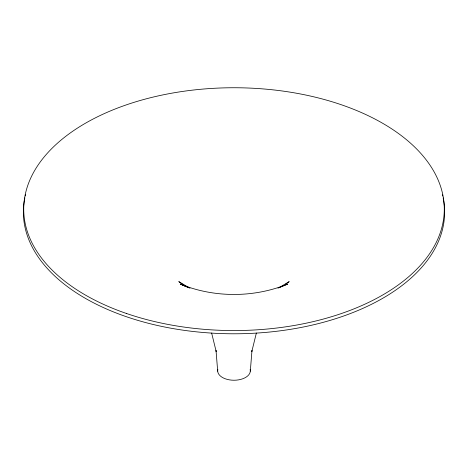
<?xml version="1.0" encoding="UTF-8"?>
<svg xmlns="http://www.w3.org/2000/svg" width="468" height="468" viewBox="0 0 468 468"><rect width="100%" height="100%" fill="white"/><g stroke="black" fill="none" stroke-linecap="round" stroke-linejoin="round"><path stroke-width="0.7" d="M250.31 371.194L251.971 350.526L251.796 351.608L256.365 333.046M285.691 284.181L289.183 281.631L279.396 287.475M277.974 288.148L278.928 287.703M279.174 287.685L287.68 284.088C253.761 297.917 214.186 297.917 180.268 284.07L189.985 288.183M182.169 284.866L188.785 287.668M189.037 287.685L178.788 281.607L182.286 284.164M183.45 285.018L184.62 285.866M211.635 333.035L216.204 351.603L216.029 350.52L217.69 371.188M443.167 197.941A210.618 121.598 0 0 1 233.93 333.789A210.618 121.598 0 0 1 24.851 197.859M25.266 195.963A210.618 121.598 0 0 1 25.57 194.706M442.447 194.782A210.618 121.598 0 0 1 442.751 196.045M250.152 369.474A16.321 9.424 0 0 1 233.994 380.244A16.321 9.424 0 0 1 217.848 369.468M126.424 313.466A210.284 121.405 0 0 0 444.267 210.781A210.284 121.405 0 0 0 131.315 103.206A210.284 121.405 0 0 0 126.424 313.466"/></g></svg>
